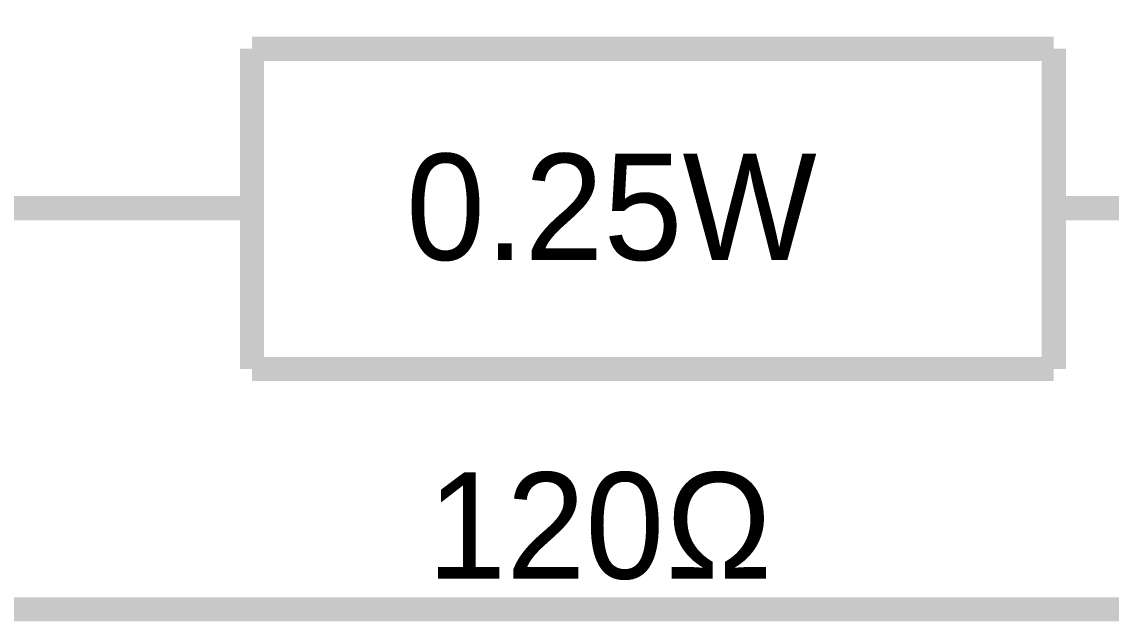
# Model space of a CAD drawing. Header units: millimetres. Extents: x 0 to 420, y 0 to 297.
# Drawn here: x 217.13 to 230.71, y 94.85 to 102.32 of the extents above; entities that cross this region are included whole.
import ezdxf

# ---------------------------------------------------------------- set-up
doc = ezdxf.new("R2010")
doc.units = ezdxf.units.MM
doc.layers.add('Sheet', color=255, linetype='Continuous')

msp = doc.modelspace()

# ---------------------------------------------------------------- linework, layer by layer
at = {"layer": 'Sheet', "const_width": 0.3}
for points in [[(217.498, 99.999), (214.998, 99.999), (214.998, 105), (214.998, 109.984), (242.49, 109.984)], [(219.997, 101.986), (219.997, 97.995)], [(219.997, 101.986), (229.994, 101.986)], [(229.994, 101.986), (229.994, 97.995)], [(242.49, 94.998), (214.998, 94.998), (214.998, 99.999)], [(219.997, 99.999), (217.498, 99.999)], [(229.994, 99.999), (232.493, 99.999)], [(219.997, 97.995), (229.994, 97.995)]]:
    msp.add_lwpolyline(points, dxfattribs=at)

# ---------------------------------------------------------------- texts
at = {"layer": 'Sheet'}
for s, p in [('0.25W', (221.917, 99.353)), ('120Ω', (222.182, 95.379))]:
    msp.add_text(s, height=1.3247, dxfattribs=at).set_placement(p)

doc.saveas('drawing.dxf')
